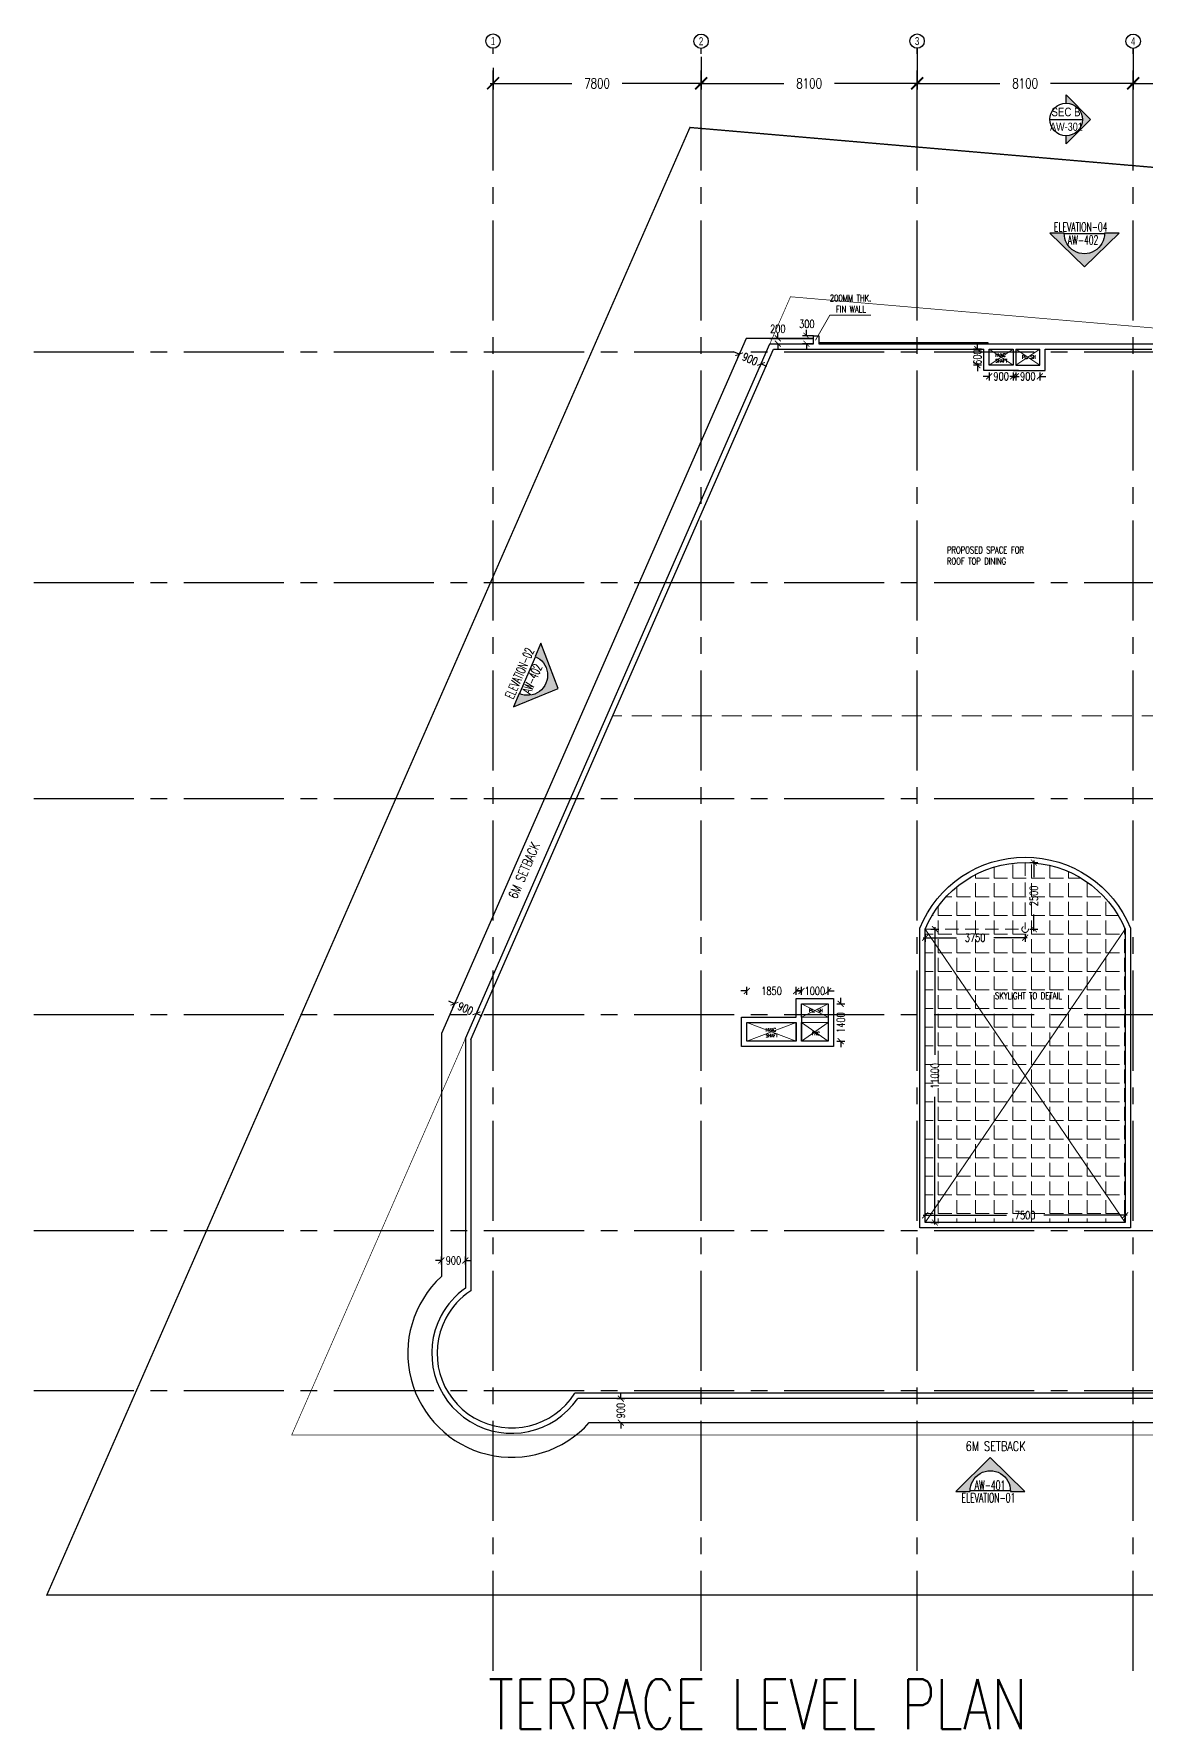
# Model space of a CAD drawing. Header units: millimetres. Extents: x -2076597 to 16308595, y -4402071 to 17875273.
# Drawn here: x -2075263 to -2033563, y -4402071 to -4338514 of the extents above; entities that cross this region are included whole.
import ezdxf
from ezdxf.enums import TextEntityAlignment as Align
from ezdxf.lldxf.tags import DXFTag

# ---------------------------------------------------------------- set-up
doc = ezdxf.new("R2010")
doc.units = ezdxf.units.MM
for name, pattern in [('CENTER', [50.8, 31.75, -6.35, 6.35, -6.35]), ('CENTER2', [1.125, 0.75, -0.125, 0.125, -0.125]), ('CONTINULUS', [0]), ('DASHDOT', [1, 0.5, -0.25, 0, -0.25]), ('DASHED2', [0.375, 0.25, -0.125]), ('Demolished', [4.8, 3.2, -1.6])]:
    doc.linetypes.add(name, pattern=pattern)
for name, color, linetype, lineweight in [('A- LIGHT LINE', 8, 'Continuous', 9), ('A- REF LINES', 5, 'Continuous', 9), ('A- SHAFT', 8, 'Continuous', 9), ('A-BOUNDARY LINES', 4, 'Continuous', 25), ('A-DETL-DEMO', 6, 'Demolished', 9), ('A-DETL-GENF', 92, 'Continuous', 9), ('A-ELEV FINEWALL', 6, 'Continuous', 9)]:
    doc.layers.add(name, color=color, linetype=linetype, lineweight=lineweight)
for name, color, linetype in [('A-DIMS', 4, 'Continuous'), ('A-GRIDTXT', 1, 'Continuous'), ('A-PARAPET WALL', 4, 'Continuous'), ('A-PODIUM LYT ARCH', 85, 'Continuous'), ('a-ref', 5, 'Continuous'), ('A-REFR-SECT', 3, 'Continuous'), ('A-SETBACK', 3, 'Continuous'), ('A-SITE BOUNDARY', 7, 'CENTER'), ('A-SLABS', 1, 'Continuous'), ('A-TXTROOM', 3, 'Continuous'), ('A-WALL', 2, 'Continuous'), ('La-hatch', 8, 'Continuous'), ('S-GRID', 252, 'CENTER2')]:
    doc.layers.add(name, color=color, linetype=linetype)
doc.styles.add('ARIAL', font='arial.ttf')
doc.styles.add('ARIAL-GRID', font='arial.ttf', dxfattribs={"width": 0.7, "height": 15})
doc.styles.add('DIM 100', font='romans.shx', dxfattribs={"width": 0.8})
doc.styles.add('ROMANS', font='romans.shx', dxfattribs={"width": 0.75})
tags = doc.linetypes.add('Sheet-A1-BLOCK-12$0$DASHDOT2', pattern=[0.5, 0.25, -0.125, 0, -0.125]).pattern_tags.tags
tags[10:11] = [DXFTag(74, 4), DXFTag(75, 0), DXFTag(340, '0'), DXFTag(46, 1.0), DXFTag(50, 0.0), DXFTag(44, 0.0), DXFTag(45, 0.0)]
tags[8:9] = [DXFTag(74, 4), DXFTag(75, 0), DXFTag(340, '0'), DXFTag(46, 1.0), DXFTag(50, 0.0), DXFTag(44, 0.0), DXFTag(45, 0.0)]
tags[6:7] = [DXFTag(74, 4), DXFTag(75, 0), DXFTag(340, '0'), DXFTag(46, 1.0), DXFTag(50, 0.0), DXFTag(44, 0.0), DXFTag(45, 0.0)]
tags[4:5] = [DXFTag(74, 4), DXFTag(75, 0), DXFTag(340, '0'), DXFTag(46, 1.0), DXFTag(50, 0.0), DXFTag(44, 0.0), DXFTag(45, 0.0)]
doc.dimstyles.new('1_100 MJR', dxfattribs={"dimscale": 100, "dimtxt": 1.75, "dimasz": 1, "dimexe": 1, "dimexo": 0, "dimgap": 0.09, "dimtad": 0, "dimdsep": 46, "dimtxsty": 'DIM 100', "dimblk": 'ARCHTICK', "dimcen": 0.09, "dimdle": 1, "dimclrd": 8, "dimclre": 8, "dimclrt": 256, "dimazin": 0, "dimtfac": 1, "dimtofl": 0, "dimtmove": 1, "dimatfit": 3, "dimfxl": 0, "dimtolj": 1, "dimtzin": 0, "dimlwd": -1, "dimlwe": -1, "dimarcsym": 0})
doc.dimstyles.new('DIMB-200', dxfattribs={"dimscale": 150, "dimtxt": 2.5, "dimasz": 3, "dimexe": 1.5, "dimexo": 0, "dimgap": 3, "dimtad": 0, "dimtoh": 1, "dimdec": 0, "dimzin": 0, "dimdsep": 46, "dimtxsty": 'ROMANS', "dimblk": 'ARCHTICK', "dimcen": 3, "dimdle": 0.75, "dimclrd": 8, "dimclre": 8, "dimclrt": 4, "dimazin": 0, "dimtfac": 1, "dimtdec": 0, "dimtix": 1, "dimtofl": 0, "dimtmove": 2, "dimatfit": 3, "dimldrblk": 'DOT', "dimfxl": 0, "dimtolj": 1, "dimtzin": 0, "dimarcsym": 0})
doc.dimstyles.new('DIMM-100', dxfattribs={"dimscale": 150, "dimtxt": 2, "dimasz": 1.5, "dimexe": 1, "dimexo": 0, "dimgap": 2, "dimtad": 0, "dimtoh": 1, "dimdec": 0, "dimzin": 0, "dimdsep": 46, "dimtxsty": 'ROMANS', "dimblk": 'ARCHTICK', "dimcen": 1.5, "dimdle": 0.5, "dimclrd": 8, "dimclre": 8, "dimclrt": 256, "dimazin": 0, "dimtfac": 1, "dimtdec": 0, "dimtix": 1, "dimtofl": 0, "dimtmove": 2, "dimatfit": 3, "dimldrblk": 'DOT', "dimfxl": 0, "dimtolj": 1, "dimtzin": 0, "dimarcsym": 0})

# ---------------------------------------------------------------- blocks, each defined once
blk = doc.blocks.new('_ArchTick')
at = {"color": 0, "linetype": 'ByBlock', "const_width": 0.15}
blk.add_lwpolyline([(-0.5, -0.5), (0.5, 0.5)], dxfattribs=at)
blk = doc.blocks.new('*D259')
at = {"color": 8, "linetype": 'CONTINULUS', "lineweight": -2, "transparency": 16777216}
for p, q in [((-2038448, -4351353), (-2038673, -4351353)), ((-2037548, -4351353), (-2037323, -4351353))]:
    blk.add_line(p, q, dxfattribs=at)
at = {"color": 8, "lineweight": -2, "transparency": 16777216}
for p, q in [((-2038448, -4351203), (-2038448, -4351503)), ((-2037548, -4351203), (-2037548, -4351503))]:
    blk.add_line(p, q, dxfattribs=at)
at = {"layer": 'Defpoints', "color": 0, "transparency": 16777216}
for p in [(-2038448, -4350931), (-2037548, -4350931), (-2037548, -4351353)]:
    blk.add_point(p, dxfattribs=at)
at = {"color": 8, "lineweight": -2, "transparency": 16777216, "xscale": 225, "yscale": 225, "zscale": 225}
blk.add_blockref('_ArchTick', (-2038448, -4351353), dxfattribs=at)
at = {"color": 8, "lineweight": -2, "transparency": 16777216, "xscale": 225, "yscale": 225, "zscale": 225, "rotation": 180}
blk.add_blockref('_ArchTick', (-2037548, -4351353), dxfattribs=at)
at = {"transparency": 16777216, "insert": (-2037998, -4351353), "char_height": 300, "attachment_point": 5, "style": 'ROMANS'}
blk.add_mtext('\\A1;900', dxfattribs=at)
blk = doc.blocks.new('_Dot')
at = {"color": 0, "linetype": 'ByBlock', "lineweight": -2}
blk.add_line((-0.5, 0), (-1, 0), dxfattribs=at)
at = {"color": 0, "linetype": 'ByBlock', "const_width": 0.5}
blk.add_lwpolyline([(-0.25, 0, 1), (0.25, 0, 1)], format="xyb", close=True, dxfattribs=at)
blk = doc.blocks.new('*D76')
at = {"color": 8, "linetype": 'CONTINULUS', "lineweight": -2, "transparency": 16777216}
for p, q in [((-2046483, -4374396), (-2046708, -4374396)), ((-2045483, -4374396), (-2045258, -4374396))]:
    blk.add_line(p, q, dxfattribs=at)
at = {"color": 8, "lineweight": -2, "transparency": 16777216}
for p, q in [((-2046483, -4374546), (-2046483, -4374246)), ((-2045483, -4374546), (-2045483, -4374246))]:
    blk.add_line(p, q, dxfattribs=at)
at = {"layer": 'Defpoints', "color": 0, "transparency": 16777216}
for p in [(-2045483, -4374396), (-2046483, -4374881), (-2045483, -4374881)]:
    blk.add_point(p, dxfattribs=at)
at = {"color": 8, "lineweight": -2, "transparency": 16777216, "xscale": 225, "yscale": 225, "zscale": 225}
blk.add_blockref('_ArchTick', (-2046483, -4374396), dxfattribs=at)
at = {"color": 8, "lineweight": -2, "transparency": 16777216, "xscale": 225, "yscale": 225, "zscale": 225, "rotation": 180}
blk.add_blockref('_ArchTick', (-2045483, -4374396), dxfattribs=at)
at = {"transparency": 16777216, "insert": (-2045983, -4374396), "char_height": 300, "attachment_point": 5, "style": 'ROMANS'}
blk.add_mtext('\\A1;1000', dxfattribs=at)
blk = doc.blocks.new('*D77')
at = {"color": 8, "linetype": 'CONTINULUS', "lineweight": -2, "transparency": 16777216}
for p, q in [((-2045012, -4374881), (-2045012, -4374656)), ((-2045012, -4376281), (-2045012, -4376506))]:
    blk.add_line(p, q, dxfattribs=at)
at = {"color": 8, "lineweight": -2, "transparency": 16777216}
for p, q in [((-2045162, -4374881), (-2044862, -4374881)), ((-2045162, -4376281), (-2044862, -4376281))]:
    blk.add_line(p, q, dxfattribs=at)
at = {"layer": 'Defpoints', "color": 0, "transparency": 16777216}
for p in [(-2045483, -4374881), (-2045483, -4376281), (-2045012, -4376281)]:
    blk.add_point(p, dxfattribs=at)
at = {"color": 8, "lineweight": -2, "transparency": 16777216, "xscale": 225, "yscale": 225, "zscale": 225}
for p, rotation in [((-2045012, -4374881), 270), ((-2045012, -4376281), 90)]:
    blk.add_blockref('_ArchTick', p, dxfattribs=dict(at, rotation=rotation))
at = {"transparency": 16777216, "insert": (-2045012, -4375581), "char_height": 300, "attachment_point": 5, "rotation": 90, "style": 'ROMANS'}
blk.add_mtext('\\A1;1400', dxfattribs=at)
blk = doc.blocks.new('*D78')
at = {"layer": 'A-DIMS', "color": 8, "lineweight": -2, "transparency": 16777216}
for p, q in [((-2041630, -4372081), (-2041330, -4372081)), ((-2041480, -4372006), (-2041480, -4376793)), ((-2041480, -4383156), (-2041480, -4378368)), ((-2041630, -4383081), (-2041330, -4383081))]:
    blk.add_line(p, q, dxfattribs=at)
at = {"layer": 'Defpoints', "color": 0, "transparency": 16777216}
for p in [(-2041848, -4372081), (-2041848, -4383081), (-2041480, -4383081)]:
    blk.add_point(p, dxfattribs=at)
at = {"layer": 'A-DIMS', "color": 8, "lineweight": -2, "transparency": 16777216, "xscale": 225, "yscale": 225, "zscale": 225}
for p, rotation in [((-2041480, -4372081), 90), ((-2041480, -4383081), 270)]:
    blk.add_blockref('_ArchTick', p, dxfattribs=dict(at, rotation=rotation))
at = {"layer": 'A-DIMS', "transparency": 16777216, "insert": (-2041480, -4377581), "char_height": 300, "attachment_point": 5, "rotation": 90, "style": 'ROMANS'}
blk.add_mtext('\\A1;11000', dxfattribs=at)
blk = doc.blocks.new('*D262')
at = {"layer": 'A-DIMS', "color": 8, "lineweight": -2, "transparency": 16777216}
for p, q in [((-2037772, -4369506), (-2037772, -4370134)), ((-2037922, -4369581), (-2037622, -4369581)), ((-2037922, -4372081), (-2037622, -4372081)), ((-2037772, -4372156), (-2037772, -4371527))]:
    blk.add_line(p, q, dxfattribs=at)
at = {"layer": 'Defpoints', "color": 0, "transparency": 16777216}
for p in [(-2038098, -4369581), (-2037772, -4369581), (-2038098, -4372081)]:
    blk.add_point(p, dxfattribs=at)
at = {"layer": 'A-DIMS', "color": 8, "lineweight": -2, "transparency": 16777216, "xscale": 225, "yscale": 225, "zscale": 225}
for p, rotation in [((-2037772, -4369581), 90), ((-2037772, -4372081), 270)]:
    blk.add_blockref('_ArchTick', p, dxfattribs=dict(at, rotation=rotation))
at = {"layer": 'A-DIMS', "transparency": 16777216, "insert": (-2037772, -4370831), "char_height": 300, "attachment_point": 5, "rotation": 90, "style": 'ROMANS'}
blk.add_mtext('\\A1;2500', dxfattribs=at)
blk = doc.blocks.new('*D263')
at = {"layer": 'A-DIMS', "color": 8, "lineweight": -2, "transparency": 16777216}
for p, q in [((-2041923, -4372399), (-2040669, -4372399)), ((-2041848, -4372249), (-2041848, -4372549)), ((-2038023, -4372399), (-2039276, -4372399)), ((-2038098, -4372249), (-2038098, -4372549))]:
    blk.add_line(p, q, dxfattribs=at)
at = {"layer": 'Defpoints', "color": 0, "transparency": 16777216}
for p in [(-2041848, -4372081), (-2038098, -4372081), (-2041848, -4372399)]:
    blk.add_point(p, dxfattribs=at)
at = {"layer": 'A-DIMS', "color": 8, "lineweight": -2, "transparency": 16777216, "xscale": 225, "yscale": 225, "zscale": 225, "rotation": 180}
blk.add_blockref('_ArchTick', (-2041848, -4372399), dxfattribs=at)
at = {"layer": 'A-DIMS', "color": 8, "lineweight": -2, "transparency": 16777216, "xscale": 225, "yscale": 225, "zscale": 225}
blk.add_blockref('_ArchTick', (-2038098, -4372399), dxfattribs=at)
at = {"layer": 'A-DIMS', "transparency": 16777216, "insert": (-2039973, -4372399), "char_height": 300, "attachment_point": 5, "style": 'ROMANS'}
blk.add_mtext('\\A1;3750', dxfattribs=at)
blk = doc.blocks.new('*D264')
at = {"color": 8, "linetype": 'CONTINULUS', "lineweight": -2, "transparency": 16777216}
for p, q in [((-2041923, -4382808), (-2038794, -4382808)), ((-2034273, -4382808), (-2037401, -4382808))]:
    blk.add_line(p, q, dxfattribs=at)
at = {"color": 8, "lineweight": -2, "transparency": 16777216}
for p, q in [((-2041848, -4382958), (-2041848, -4382658)), ((-2034348, -4382958), (-2034348, -4382658))]:
    blk.add_line(p, q, dxfattribs=at)
at = {"layer": 'Defpoints', "color": 0, "transparency": 16777216}
for p in [(-2034348, -4382808), (-2041848, -4383081), (-2034348, -4383081)]:
    blk.add_point(p, dxfattribs=at)
at = {"color": 8, "lineweight": -2, "transparency": 16777216, "xscale": 225, "yscale": 225, "zscale": 225, "rotation": 180}
blk.add_blockref('_ArchTick', (-2041848, -4382808), dxfattribs=at)
at = {"color": 8, "lineweight": -2, "transparency": 16777216, "xscale": 225, "yscale": 225, "zscale": 225}
blk.add_blockref('_ArchTick', (-2034348, -4382808), dxfattribs=at)
at = {"transparency": 16777216, "insert": (-2038098, -4382808), "char_height": 300, "attachment_point": 5, "style": 'ROMANS'}
blk.add_mtext('\\A1;7500', dxfattribs=at)
blk = doc.blocks.new('*D80')
at = {"color": 8, "linetype": 'CONTINULUS', "lineweight": -2, "transparency": 16777216}
for p, q in [((-2059983, -4384502), (-2060208, -4384502)), ((-2059083, -4384502), (-2058858, -4384502))]:
    blk.add_line(p, q, dxfattribs=at)
at = {"color": 8, "lineweight": -2, "transparency": 16777216}
for p, q in [((-2059983, -4384652), (-2059983, -4384352)), ((-2059083, -4384652), (-2059083, -4384352))]:
    blk.add_line(p, q, dxfattribs=at)
at = {"layer": 'Defpoints', "color": 0, "transparency": 16777216}
for p in [(-2059083, -4384502), (-2059983, -4385107), (-2059083, -4385107)]:
    blk.add_point(p, dxfattribs=at)
at = {"color": 8, "lineweight": -2, "transparency": 16777216, "xscale": 225, "yscale": 225, "zscale": 225}
blk.add_blockref('_ArchTick', (-2059983, -4384502), dxfattribs=at)
at = {"color": 8, "lineweight": -2, "transparency": 16777216, "xscale": 225, "yscale": 225, "zscale": 225, "rotation": 180}
blk.add_blockref('_ArchTick', (-2059083, -4384502), dxfattribs=at)
at = {"transparency": 16777216, "insert": (-2059533, -4384502), "char_height": 300, "attachment_point": 5, "style": 'ROMANS'}
blk.add_mtext('\\A1;900', dxfattribs=at)
blk = doc.blocks.new('*D266')
at = {"color": 8, "linetype": 'CONTINULUS', "lineweight": -2, "transparency": 16777216}
for p, q in [((-2059495, -4374875), (-2059701, -4374785)), ((-2058671, -4375236), (-2058465, -4375327))]:
    blk.add_line(p, q, dxfattribs=at)
at = {"color": 8, "lineweight": -2, "transparency": 16777216}
for p, q in [((-2059555, -4375012), (-2059435, -4374738)), ((-2058731, -4375374), (-2058611, -4375099))]:
    blk.add_line(p, q, dxfattribs=at)
at = {"layer": 'Defpoints', "color": 0, "transparency": 16777216}
for p in [(-2059495, -4374875), (-2059907, -4375816), (-2059083, -4376177)]:
    blk.add_point(p, dxfattribs=at)
at = {"color": 8, "lineweight": -2, "transparency": 16777216, "xscale": 225, "yscale": 225, "zscale": 225}
for p, rotation in [((-2059495, -4374875), 336.3360129408977), ((-2058671, -4375236), 156.3360129408977)]:
    blk.add_blockref('_ArchTick', p, dxfattribs=dict(at, rotation=rotation))
at = {"transparency": 16777216, "insert": (-2059083, -4375056), "char_height": 300, "attachment_point": 5, "rotation": 336.33601, "style": 'ROMANS'}
blk.add_mtext('\\A1;900', dxfattribs=at)
blk = doc.blocks.new('*D81')
at = {"color": 8, "linetype": 'CONTINULUS', "lineweight": -2, "transparency": 16777216}
for p, q in [((-2048825, -4350526), (-2049031, -4350435)), ((-2048000, -4350887), (-2047794, -4350977))]:
    blk.add_line(p, q, dxfattribs=at)
at = {"color": 8, "lineweight": -2, "transparency": 16777216}
for p, q in [((-2048764, -4350388), (-2048885, -4350663)), ((-2047940, -4350749), (-2048061, -4351024))]:
    blk.add_line(p, q, dxfattribs=at)
at = {"layer": 'Defpoints', "color": 0, "transparency": 16777216}
for p in [(-2048652, -4350131), (-2047827, -4350492), (-2048000, -4350887)]:
    blk.add_point(p, dxfattribs=at)
at = {"color": 8, "lineweight": -2, "transparency": 16777216, "xscale": 225, "yscale": 225, "zscale": 225}
for p, rotation in [((-2048825, -4350526), 336.3360129413441), ((-2048000, -4350887), 156.3360129413441)]:
    blk.add_blockref('_ArchTick', p, dxfattribs=dict(at, rotation=rotation))
at = {"transparency": 16777216, "insert": (-2048412, -4350706), "char_height": 300, "attachment_point": 5, "rotation": 336.33601, "style": 'ROMANS'}
blk.add_mtext('\\A1;900', dxfattribs=at)
blk = doc.blocks.new('*D82')
at = {"color": 8, "lineweight": -2, "transparency": 16777216}
for p, q in [((-2053411, -4389681), (-2053111, -4389681)), ((-2053411, -4390581), (-2053111, -4390581))]:
    blk.add_line(p, q, dxfattribs=at)
at = {"color": 8, "linetype": 'CONTINULUS', "lineweight": -2, "transparency": 16777216}
for p, q in [((-2053261, -4389681), (-2053261, -4389456)), ((-2053261, -4390581), (-2053261, -4390806))]:
    blk.add_line(p, q, dxfattribs=at)
at = {"layer": 'Defpoints', "color": 0, "transparency": 16777216}
for p in [(-2054440, -4389681), (-2053261, -4389681), (-2054440, -4390581)]:
    blk.add_point(p, dxfattribs=at)
at = {"color": 8, "lineweight": -2, "transparency": 16777216, "xscale": 225, "yscale": 225, "zscale": 225}
for p, rotation in [((-2053261, -4389681), 270), ((-2053261, -4390581), 90)]:
    blk.add_blockref('_ArchTick', p, dxfattribs=dict(at, rotation=rotation))
at = {"transparency": 16777216, "insert": (-2053261, -4390131), "char_height": 300, "attachment_point": 5, "rotation": 90, "style": 'ROMANS'}
blk.add_mtext('\\A1;900', dxfattribs=at)
blk = doc.blocks.new('Family - ___-240295-0_ ground floor')
at = {"layer": 'A-SETBACK', "linetype": 'DASHDOT', "lineweight": -2, "ltscale": 2000, "const_width": 25}
blk.add_lwpolyline([(76480, 233663), (47866, 236124), (29166, 193452), (70915, 193452)], close=True, dxfattribs=at)
at = {"layer": 'A-SITE BOUNDARY', "ltscale": 100, "const_width": 50}
blk.add_lwpolyline([(83289, 239099), (44096, 242471), (19986, 187452), (76141, 187452)], close=True, dxfattribs=at)
at = {"layer": 'A-TXTROOM', "char_height": 356, "attachment_point": 3, "style": 'ROMANS'}
for insert, rotation in [((64668, 235190, 0), 354.72243), ((38156, 215717, 0), 66.81164), ((74062, 214309, 0), 83.30109)]:
    blk.add_mtext('6M SETBACK', dxfattribs=dict(at, insert=insert, rotation=rotation))
at = {"layer": 'A-TXTROOM', "insert": (56681, 193209, 0), "char_height": 356, "attachment_point": 3, "style": 'ROMANS'}
blk.add_mtext('6M SETBACK', dxfattribs=at)
blk = doc.blocks.new('GRNO')
at = {"layer": 'A-GRIDTXT', "color": 8}
blk.add_circle((0, 0), 450, dxfattribs=at)
at = {"layer": 'A-GRIDTXT', "style": 'ARIAL-GRID', "width": 0.7}
blk.add_attdef('01', text='', height=350, dxfattribs=at).set_placement((0, 0), align=Align.MIDDLE_CENTER)
blk = doc.blocks.new('*D103')
at = {"layer": 'A-BOUNDARY LINES', "color": 8, "lineweight": -2, "transparency": 16777216}
for p, q in [((-2034048, -4339057), (-2034048, -4340592)), ((-2023948, -4339057), (-2023948, -4340592)), ((-2034160, -4340367), (-2030057, -4340367)), ((-2023835, -4340367), (-2027938, -4340367))]:
    blk.add_line(p, q, dxfattribs=at)
at = {"layer": 'Defpoints', "color": 0, "transparency": 16777216}
for p in [(-2034048, -4339057), (-2023948, -4339057), (-2034048, -4340367)]:
    blk.add_point(p, dxfattribs=at)
at = {"layer": 'A-BOUNDARY LINES', "color": 8, "lineweight": -2, "transparency": 16777216, "xscale": 450, "yscale": 450, "zscale": 450, "rotation": 180}
blk.add_blockref('_ArchTick', (-2034048, -4340367), dxfattribs=at)
at = {"layer": 'A-BOUNDARY LINES', "color": 8, "lineweight": -2, "transparency": 16777216, "xscale": 450, "yscale": 450, "zscale": 450}
blk.add_blockref('_ArchTick', (-2023948, -4340367), dxfattribs=at)
at = {"layer": 'A-BOUNDARY LINES', "color": 4, "transparency": 16777216, "insert": (-2028998, -4340367), "char_height": 375, "attachment_point": 5, "style": 'ROMANS'}
blk.add_mtext('\\A1;10100', dxfattribs=at)
blk = doc.blocks.new('*D104')
at = {"layer": 'A-BOUNDARY LINES', "color": 8, "lineweight": -2, "transparency": 16777216}
for p, q in [((-2042148, -4339057), (-2042148, -4340592)), ((-2034048, -4339057), (-2034048, -4340592)), ((-2042260, -4340367), (-2039043, -4340367)), ((-2033935, -4340367), (-2037152, -4340367))]:
    blk.add_line(p, q, dxfattribs=at)
at = {"layer": 'Defpoints', "color": 0, "transparency": 16777216}
for p in [(-2042148, -4339057), (-2034048, -4339057), (-2042148, -4340367)]:
    blk.add_point(p, dxfattribs=at)
at = {"layer": 'A-BOUNDARY LINES', "color": 8, "lineweight": -2, "transparency": 16777216, "xscale": 450, "yscale": 450, "zscale": 450, "rotation": 180}
blk.add_blockref('_ArchTick', (-2042148, -4340367), dxfattribs=at)
at = {"layer": 'A-BOUNDARY LINES', "color": 8, "lineweight": -2, "transparency": 16777216, "xscale": 450, "yscale": 450, "zscale": 450}
blk.add_blockref('_ArchTick', (-2034048, -4340367), dxfattribs=at)
at = {"layer": 'A-BOUNDARY LINES', "color": 4, "transparency": 16777216, "insert": (-2038098, -4340367), "char_height": 375, "attachment_point": 5, "style": 'ROMANS'}
blk.add_mtext('\\A1;8100', dxfattribs=at)
blk = doc.blocks.new('*D105')
at = {"layer": 'A-BOUNDARY LINES', "color": 8, "lineweight": -2, "transparency": 16777216}
for p, q in [((-2042148, -4339057), (-2042148, -4340592)), ((-2050248, -4339787), (-2050248, -4340592)), ((-2050360, -4340367), (-2047143, -4340367)), ((-2042035, -4340367), (-2045252, -4340367))]:
    blk.add_line(p, q, dxfattribs=at)
at = {"layer": 'Defpoints', "color": 0, "transparency": 16777216}
for p in [(-2042148, -4339057), (-2050248, -4339787), (-2050248, -4340367)]:
    blk.add_point(p, dxfattribs=at)
at = {"layer": 'A-BOUNDARY LINES', "color": 8, "lineweight": -2, "transparency": 16777216, "xscale": 450, "yscale": 450, "zscale": 450, "rotation": 180}
blk.add_blockref('_ArchTick', (-2050248, -4340367), dxfattribs=at)
at = {"layer": 'A-BOUNDARY LINES', "color": 8, "lineweight": -2, "transparency": 16777216, "xscale": 450, "yscale": 450, "zscale": 450}
blk.add_blockref('_ArchTick', (-2042148, -4340367), dxfattribs=at)
at = {"layer": 'A-BOUNDARY LINES', "color": 4, "transparency": 16777216, "insert": (-2046198, -4340367), "char_height": 375, "attachment_point": 5, "style": 'ROMANS'}
blk.add_mtext('\\A1;8100', dxfattribs=at)
blk = doc.blocks.new('*D106')
at = {"layer": 'A-BOUNDARY LINES', "color": 8, "lineweight": -2, "transparency": 16777216}
for p, q in [((-2050248, -4339374), (-2050248, -4340592)), ((-2058048, -4339782), (-2058048, -4340592)), ((-2058161, -4340367), (-2055094, -4340367)), ((-2050135, -4340367), (-2053202, -4340367))]:
    blk.add_line(p, q, dxfattribs=at)
at = {"layer": 'Defpoints', "color": 0, "transparency": 16777216}
for p in [(-2050248, -4339374), (-2058048, -4339782), (-2058048, -4340367)]:
    blk.add_point(p, dxfattribs=at)
at = {"layer": 'A-BOUNDARY LINES', "color": 8, "lineweight": -2, "transparency": 16777216, "xscale": 450, "yscale": 450, "zscale": 450, "rotation": 180}
blk.add_blockref('_ArchTick', (-2058048, -4340367), dxfattribs=at)
at = {"layer": 'A-BOUNDARY LINES', "color": 8, "lineweight": -2, "transparency": 16777216, "xscale": 450, "yscale": 450, "zscale": 450}
blk.add_blockref('_ArchTick', (-2050248, -4340367), dxfattribs=at)
at = {"layer": 'A-BOUNDARY LINES', "color": 4, "transparency": 16777216, "insert": (-2054148, -4340367), "char_height": 375, "attachment_point": 5, "style": 'ROMANS'}
blk.add_mtext('\\A1;7800', dxfattribs=at)
blk = doc.blocks.new('A-SEC-REF-1')
at = {"layer": 'A-REFR-SECT', "ltscale": 800}
blk.add_line((-600, 0), (600, 0), dxfattribs=at)
at = {"layer": 'A-REFR-SECT', "color": 4, "linetype": 'Continuous', "style": 'ARIAL', "width": 0.8}
for tag, height, p in [('SECTION-LETTER', 320, (-1, 276)), ('DRAWING-REF', 300, (15, -270))]:
    blk.add_attdef(tag, text='', height=height, dxfattribs=at).set_placement(p, align=Align.MIDDLE)
blk = doc.blocks.new('SEC LINES')
at = {"layer": 'A-DIMS'}
h = blk.add_hatch(color=8, dxfattribs=at)
edge = h.paths.add_edge_path()
edge.add_line((-3838666, -18329573), (-3838666, -18329264))
edge.add_ellipse((-3838666, -18328655), major_axis=(610, 1), ratio=1, start_angle=269.92996, end_angle=359.92996)
edge.add_ellipse((-3838666, -18328655), major_axis=(610, -1), ratio=1, start_angle=0.07004, end_angle=90.07004)
edge.add_line((-3838666, -18328045), (-3838666, -18327736))
edge.add_line((-3838666, -18327736), (-3837748, -18328655))
edge.add_line((-3837748, -18328655), (-3838666, -18329573))
h = blk.add_hatch(color=8, dxfattribs=at)
edge = h.paths.add_edge_path()
edge.add_line((-3817613, -18368005), (-3817304, -18368005))
edge.add_ellipse((-3816694, -18368005), major_axis=(1, -610), ratio=1, start_angle=269.92996, end_angle=359.92996)
edge.add_ellipse((-3816694, -18368005), major_axis=(-1, -610), ratio=1, start_angle=0.07004, end_angle=90.07004)
edge.add_line((-3816084, -18368005), (-3815775, -18368005))
edge.add_line((-3815775, -18368005), (-3816694, -18368923))
edge.add_line((-3816694, -18368923), (-3817613, -18368005))
at = {"layer": 'A-DIMS', "color": 2, "linetype": 'Continuous'}
for p, q in [((-3838666, -18327736), (-3837748, -18328655)), ((-3838666, -18328045), (-3838666, -18327736)), ((-3838666, -18329573), (-3837748, -18328655)), ((-3838666, -18329573), (-3838666, -18329264)), ((-3817613, -18368005), (-3816694, -18368923)), ((-3817613, -18368005), (-3815775, -18368005)), ((-3815775, -18368005), (-3816694, -18368923))]:
    blk.add_line(p, q, dxfattribs=at)
for centre, major_axis in [((-3838663, -18328655), (610, -6)), ((-3816694, -18368008), (-6, -610))]:
    blk.add_ellipse(centre, major_axis=major_axis, ratio=1, start_param=3.146455407780075, end_param=9.42964071495966, dxfattribs=at)
at = {"layer": 'A-ELEV FINEWALL', "color": 7, "linetype": 'Sheet-A1-BLOCK-12$0$DASHDOT2', "ltscale": 4000, "const_width": 10}
for points in [[(-3838666, -18329573), (-3838666, -18385694)], [(-3817613, -18368005), (-3871757, -18368005)]]:
    blk.add_lwpolyline(points, dxfattribs=at)
at = {"layer": 'A-DIMS', "linetype": 'Continuous'}
for p, xscale, yscale, zscale, rotation, values in [((-3838666, -18328653), 1.016296296338548, 1.016296296338548, 1.016296296338548, 359.9645425549799, {'SECTION-LETTER': 'SEC B', 'DRAWING-REF': 'AW-301'}), ((-3816694, -18368005), 1.016296296337732, 1.016296296337732, 1.016296296337732, 359.9999999999371, {'SECTION-LETTER': 'SEC A', 'DRAWING-REF': 'AW-301'})]:
    blk.add_blockref('A-SEC-REF-1', p, dxfattribs=dict(at, xscale=xscale, yscale=yscale, zscale=zscale, rotation=rotation)).add_auto_attribs(values)
blk = doc.blocks.new('*D386')
at = {"layer": 'A-DIMS', "color": 8, "lineweight": -2, "transparency": 16777216}
for p, q in [((-2039448, -4351353), (-2039673, -4351353)), ((-2039448, -4351203), (-2039448, -4351503)), ((-2038548, -4351203), (-2038548, -4351503)), ((-2038548, -4351353), (-2038323, -4351353))]:
    blk.add_line(p, q, dxfattribs=at)
at = {"layer": 'Defpoints', "color": 0, "transparency": 16777216}
for p in [(-2039448, -4350931), (-2038548, -4350931), (-2039448, -4351353)]:
    blk.add_point(p, dxfattribs=at)
at = {"layer": 'A-DIMS', "color": 8, "lineweight": -2, "transparency": 16777216, "xscale": 225, "yscale": 225, "zscale": 225}
blk.add_blockref('_ArchTick', (-2039448, -4351353), dxfattribs=at)
at = {"layer": 'A-DIMS', "color": 8, "lineweight": -2, "transparency": 16777216, "xscale": 225, "yscale": 225, "zscale": 225, "rotation": 180}
blk.add_blockref('_ArchTick', (-2038548, -4351353), dxfattribs=at)
at = {"layer": 'A-DIMS', "transparency": 16777216, "insert": (-2038998, -4351353), "char_height": 300, "attachment_point": 5, "style": 'ROMANS'}
blk.add_mtext('\\A1;900', dxfattribs=at)
blk = doc.blocks.new('*D387')
at = {"layer": 'A-DIMS', "color": 8, "lineweight": -2, "transparency": 16777216}
for p, q in [((-2039740, -4350331), (-2040040, -4350331)), ((-2039890, -4350331), (-2039890, -4350106)), ((-2039740, -4350931), (-2040040, -4350931)), ((-2039890, -4350931), (-2039890, -4351156))]:
    blk.add_line(p, q, dxfattribs=at)
at = {"layer": 'Defpoints', "color": 0, "transparency": 16777216}
for p in [(-2039890, -4350331), (-2039448, -4350331), (-2039448, -4350931)]:
    blk.add_point(p, dxfattribs=at)
at = {"layer": 'A-DIMS', "color": 8, "lineweight": -2, "transparency": 16777216, "xscale": 225, "yscale": 225, "zscale": 225}
for p, rotation in [((-2039890, -4350331), 270), ((-2039890, -4350931), 90)]:
    blk.add_blockref('_ArchTick', p, dxfattribs=dict(at, rotation=rotation))
at = {"layer": 'A-DIMS', "transparency": 16777216, "insert": (-2039890, -4350631), "char_height": 300, "attachment_point": 5, "rotation": 90, "style": 'ROMANS'}
blk.add_mtext('\\A1;600', dxfattribs=at)
blk = doc.blocks.new('*D388')
at = {"layer": 'A-DIMS', "color": 8, "lineweight": -2, "transparency": 16777216}
for p, q in [((-2048533, -4374396), (-2048758, -4374396)), ((-2048533, -4374546), (-2048533, -4374246)), ((-2046683, -4374546), (-2046683, -4374246)), ((-2046683, -4374396), (-2046458, -4374396))]:
    blk.add_line(p, q, dxfattribs=at)
at = {"layer": 'Defpoints', "color": 0, "transparency": 16777216}
for p in [(-2048533, -4374396), (-2048533, -4375581), (-2046683, -4375581)]:
    blk.add_point(p, dxfattribs=at)
at = {"layer": 'A-DIMS', "color": 8, "lineweight": -2, "transparency": 16777216, "xscale": 225, "yscale": 225, "zscale": 225}
blk.add_blockref('_ArchTick', (-2048533, -4374396), dxfattribs=at)
at = {"layer": 'A-DIMS', "color": 8, "lineweight": -2, "transparency": 16777216, "xscale": 225, "yscale": 225, "zscale": 225, "rotation": 180}
blk.add_blockref('_ArchTick', (-2046683, -4374396), dxfattribs=at)
at = {"layer": 'A-DIMS', "transparency": 16777216, "insert": (-2047608, -4374396), "char_height": 300, "attachment_point": 5, "style": 'ROMANS'}
blk.add_mtext('\\A1;1850', dxfattribs=at)
blk = doc.blocks.new('*D137')
at = {"layer": 'A-DIMS', "color": 8, "lineweight": -2, "transparency": 16777216}
for p, q in [((-2046031, -4349831), (-2046448, -4349831)), ((-2046298, -4349831), (-2046298, -4349606)), ((-2046031, -4350131), (-2046448, -4350131)), ((-2046298, -4350131), (-2046298, -4350356))]:
    blk.add_line(p, q, dxfattribs=at)
at = {"layer": 'Defpoints', "color": 0, "transparency": 16777216}
for p in [(-2046298, -4349831), (-2046031, -4349831), (-2046031, -4350131)]:
    blk.add_point(p, dxfattribs=at)
at = {"layer": 'A-DIMS', "color": 8, "lineweight": -2, "transparency": 16777216, "xscale": 225, "yscale": 225, "zscale": 225}
for p, rotation in [((-2046298, -4349831), 270), ((-2046298, -4350131), 90)]:
    blk.add_blockref('_ArchTick', p, dxfattribs=dict(at, rotation=rotation))
at = {"layer": 'A-DIMS', "transparency": 16777216, "insert": (-2046282, -4349390), "char_height": 300, "attachment_point": 5, "style": 'ROMANS'}
blk.add_mtext('\\A1;300', dxfattribs=at)
blk = doc.blocks.new('*D410')
at = {"layer": 'A-WALL', "color": 8, "lineweight": -2, "transparency": 16777216}
for p, q in [((-2047372, -4349931), (-2047372, -4349706)), ((-2047522, -4349931), (-2047222, -4349931)), ((-2047522, -4350131), (-2047222, -4350131)), ((-2047372, -4350131), (-2047372, -4350356))]:
    blk.add_line(p, q, dxfattribs=at)
at = {"layer": 'Defpoints', "color": 0, "transparency": 16777216}
for p in [(-2047669, -4349931), (-2047669, -4350131), (-2047372, -4349931)]:
    blk.add_point(p, dxfattribs=at)
at = {"layer": 'A-WALL', "color": 8, "lineweight": -2, "transparency": 16777216, "xscale": 225, "yscale": 225, "zscale": 225}
for p, rotation in [((-2047372, -4349931), 270), ((-2047372, -4350131), 90)]:
    blk.add_blockref('_ArchTick', p, dxfattribs=dict(at, rotation=rotation))
at = {"layer": 'A-WALL', "transparency": 16777216, "insert": (-2047372, -4349568), "char_height": 300, "attachment_point": 5, "style": 'ROMANS'}
blk.add_mtext('\\A1;200', dxfattribs=at)

msp = doc.modelspace()

# ---------------------------------------------------------------- hatches: boundary and pattern name
at = {"layer": 'A-DETL-GENF'}
h = msp.add_hatch(dxfattribs=at)
h.set_pattern_fill('ANGLE', color=252, scale=100)
h.set_pattern_definition([(0, (-3215536.34, -3275620.16), (0, 698.5), [508, -190.5]), (90, (-3215536.34, -3275620.16), (-698.5, 4e-14), [508, -190.5])])
h.paths.add_polyline_path([(-2034347.9, -4372080.5, 0.6666559), (-2041848, -4372080.5), (-2041847.8, -4383080.6), (-2034347.9, -4383080.5)])
h.paths.add_polyline_path([(-2040505, -4375103.2), (-2035628.8, -4375103.2), (-2035628.8, -4374434.1), (-2040505, -4374434.1)], flags=24)
at = {"layer": 'a-ref'}
for points in [[(-2035877.3, -4347222.2), (-2037130.7, -4346000.3), (-2036650.1, -4346000.3, 1), (-2035104.5, -4346000.3), (-2034623.8, -4346000.3)], [(-2055633.6, -4363040.6), (-2057251.5, -4363709), (-2057061.5, -4363267.4, 1), (-2056450.5, -4361847.7), (-2056260.5, -4361406.2)], [(-2039403.7, -4391917), (-2038150.2, -4393139), (-2038630.9, -4393139, 1), (-2040176.5, -4393139), (-2040657.2, -4393139)]]:
    msp.add_hatch(color=66, dxfattribs=at).paths.add_polyline_path(points)

# ---------------------------------------------------------------- linework, layer by layer
at = {"layer": 'A- LIGHT LINE'}
msp.add_line((-2045420.1, -4349063.9), (-2043882.8, -4349063.9), dxfattribs=at)
at = {"layer": 'A- SHAFT'}
for p, q in [((-2038547.9, -4350930.5), (-2039447.9, -4350330.5)), ((-2039447.9, -4350930.5), (-2038547.9, -4350330.5)), ((-2038447.9, -4350930.5), (-2037547.9, -4350330.5)), ((-2037547.9, -4350930.5), (-2038447.9, -4350330.5)), ((-2046483.1, -4375380.5), (-2045483.1, -4374880.5)), ((-2045483.1, -4375380.5), (-2046483.1, -4374880.5)), ((-2048533.1, -4376280.5), (-2046683.1, -4375580.5)), ((-2046683.1, -4376280.5), (-2048533.1, -4375580.5)), ((-2046483.1, -4376280.5), (-2045483.1, -4375580.5)), ((-2045483.1, -4376280.5), (-2046483.1, -4375580.5))]:
    msp.add_line(p, q, dxfattribs=at)
at = {"layer": 'A- SHAFT', "linetype": 'DASHED2', "ltscale": 2000}
for p in [(-2038097.9, -4369580.5), (-2041847.9, -4372080.5)]:
    msp.add_line(p, (-2038097.9, -4372080.5), dxfattribs=at)
at = {"layer": 'A- SHAFT'}
for points in [[(-2038447.9, -4350930.5), (-2037547.9, -4350930.5), (-2037547.9, -4350330.5), (-2038447.9, -4350330.5)], [(-2046483.1, -4375380.5), (-2045483.1, -4375380.5), (-2045483.1, -4374880.5), (-2046483.1, -4374880.5)], [(-2046483.1, -4376280.5), (-2045483.1, -4376280.5), (-2045483.1, -4375580.5), (-2046483.1, -4375580.5)]]:
    msp.add_lwpolyline(points, close=True, dxfattribs=at)
at = {"layer": 'A- SHAFT', "linetype": 'DASHED2', "ltscale": 3000}
msp.add_lwpolyline([(-2029597.4, -4352380.5), (-2029597.4, -4364080.5), (-2053563.7, -4364080.5)], dxfattribs=at)
at = {"layer": 'A- SHAFT', "linetype": 'DASHED2', "ltscale": 2000}
msp.add_circle((-2038097.9, -4372080.5), 122.2, dxfattribs=at)
at = {"layer": 'A-DETL-DEMO', "color": 8, "linetype": 'Continuous', "ltscale": 1.1}
for p, q in [((-2041847.9, -4383080.5), (-2034347.9, -4372080.5)), ((-2034347.9, -4383080.5), (-2041847.9, -4372080.5))]:
    msp.add_line(p, q, dxfattribs=at)
at = {"layer": 'A-PARAPET WALL'}
for p, q in [((-2059083.1, -4376177.1), (-2047668.9, -4350130.5)), ((-2058883.1, -4376219), (-2047538.2, -4350330.5)), ((-2047668.9, -4349930.5), (-2046031.2, -4349930.5)), ((-2047668.9, -4350130.5), (-2046031.2, -4350130.5)), ((-2047538.2, -4350330.5), (-2039647.9, -4350330.5)), ((-2045831.2, -4350130.5), (-2033147.9, -4350130.5)), ((-2039447.9, -4350330.5), (-2038547.9, -4350330.5)), ((-2038447.9, -4350330.5), (-2037547.9, -4350330.5)), ((-2037347.9, -4350330.5), (-2033347.9, -4350330.5)), ((-2059083.1, -4376177.1), (-2059083.1, -4385534.2)), ((-2058883.1, -4376219), (-2058883.1, -4385639.7)), ((-2023847.9, -4389480.5), (-2054982.1, -4389480.5)), ((-2023647.9, -4389680.5), (-2054874.6, -4389680.5))]:
    msp.add_line(p, q, dxfattribs=at)
for points in [[(-2046031.2, -4350130.5), (-2046031.2, -4349830.5), (-2045831.2, -4349830.5), (-2045831.2, -4350130.5)], [(-2038347.9, -4351130.5), (-2038347.9, -4351130.5), (-2039647.9, -4351130.5), (-2039647.9, -4350330.5)], [(-2038547.9, -4350330.5), (-2038547.9, -4350930.5)], [(-2038547.9, -4351130.5), (-2037347.9, -4351130.5), (-2037347.9, -4350330.5)], [(-2038447.9, -4350330.5), (-2038447.9, -4350930.5), (-2037547.9, -4350930.5), (-2037547.9, -4350330.5)], [(-2046683.1, -4375380.5), (-2046683.1, -4374680.5), (-2045283.1, -4374680.5), (-2045283.1, -4376480.5), (-2046683.1, -4376480.5)], [(-2046483.1, -4375380.5), (-2046483.1, -4374880.5), (-2045483.1, -4374880.5), (-2045483.1, -4376280.5), (-2046483.1, -4376280.5), (-2046483.1, -4375580.5)], [(-2046483.1, -4376480.5), (-2048733.1, -4376480.5), (-2048733.1, -4375380.5), (-2046683.1, -4375380.5)], [(-2046683.1, -4376280.5), (-2046683.1, -4375580.5)], [(-2046483.1, -4375380.5), (-2046483.1, -4376280.5)]]:
    msp.add_lwpolyline(points, dxfattribs=at)
for points in [[(-2038547.9, -4350930.5), (-2039447.9, -4350930.5), (-2039447.9, -4350330.5), (-2038547.9, -4350330.5)], [(-2046683.1, -4376280.5), (-2048533.1, -4376280.5), (-2048533.1, -4375580.5), (-2046683.1, -4375580.5)]]:
    msp.add_lwpolyline(points, close=True, dxfattribs=at)
for radius, start, end in [(3000, 125.376269, 151.875), (2800, 123.289391, 151.875), (3000, 151.875, 325.476388), (2800, 151.875, 327.601881)]:
    msp.add_arc((-2057346.2, -4387980.3), radius, start, end, dxfattribs=at)
at = {"layer": 'a-ref', "color": 3, "linetype": 'Continuous', "ltscale": 1000}
for points in [[(-2034579, -4345982.1), (-2035122.9, -4345982.1, -1.0244516), (-2036631.6, -4345982.1), (-2037175.5, -4345982.1), (-2035877.3, -4347247.7)], [(-2056259.5, -4361357.9), (-2056474.5, -4361857.5, -1.0244516), (-2057070.9, -4363243.3), (-2057285.9, -4363742.9), (-2055610.2, -4363050.7)], [(-2040702, -4393157.2), (-2040158.1, -4393157.2, -1.0244516), (-2038649.4, -4393157.2), (-2038105.4, -4393157.2), (-2039403.7, -4391891.6)]]:
    msp.add_lwpolyline(points, format="xyb", close=True, dxfattribs=at)
at = {"layer": 'A-SLABS'}
for points in [[(-2046031.2, -4349930.5), (-2048563.9, -4349930.5), (-2059983.1, -4375988.6), (-2059983.1, -4385106.8, 1.0505124), (-2054439.6, -4390580.5), (-2022747.9, -4390580.5), (-2022747.9, -4373880.5)], [(-2034347.9, -4372080.5), (-2034347.9, -4383080.5), (-2041847.9, -4383080.5), (-2041847.9, -4372080.5, -0.6666667), (-2034347.9, -4372080.5, -5.2586482)]]:
    msp.add_lwpolyline(points, format="xyb", dxfattribs=at)
msp.add_lwpolyline([(-2045831.2, -4350080.5), (-2039647.9, -4350080.5), (-2039497.9, -4350080.5), (-2039497.9, -4350130.5)], dxfattribs=at)
msp.add_lwpolyline([(-2034147.9, -4372041), (-2034147.9, -4383280.5), (-2042047.9, -4383280.5), (-2042047.9, -4372041, -0.6735441)], format="xyb", close=True, dxfattribs=at)
at = {"layer": 'La-hatch', "ltscale": 0.1}
for p, q in [((-2036631.4, -4346000.4), (-2035122.7, -4346000.4)), ((-2057054, -4363250.3), (-2056457.6, -4361864.5)), ((-2038649.6, -4393138.9), (-2040158.3, -4393138.9))]:
    msp.add_line(p, q, dxfattribs=at)
at = {"layer": 'S-GRID', "ltscale": 5000}
for p, q in [((-2058048.1, -4399885.2), (-2058048.1, -4339051.8)), ((-2050247.9, -4399885.2), (-2050247.9, -4339056.6)), ((-2042147.9, -4399885.2), (-2042147.9, -4339056.6)), ((-2034047.9, -4399885.2), (-2034047.9, -4339056.6)), ((-2075262.6, -4350430.5), (-2009983.3, -4350430.5)), ((-2075262.6, -4359080.5), (-2009983.3, -4359080.5)), ((-2075262.6, -4367180.5), (-2009983.3, -4367180.5)), ((-2075262.6, -4375280.5), (-2009983.3, -4375280.5)), ((-2075262.6, -4383380.5), (-2009983.3, -4383380.5)), ((-2075262.6, -4389380.5), (-2009983.3, -4389380.5))]:
    msp.add_line(p, q, dxfattribs=at)

# ---------------------------------------------------------------- block references
at = {"layer": 'A- REF LINES'}
msp.add_blockref('SEC LINES', (1802100.7, 13986932.7), dxfattribs=at)
at = {"layer": 'A-DETL-GENF', "color": 8}
msp.add_blockref('Family - ___-240295-0_ ground floor', (-2094762.5, -4584492.9), dxfattribs=at)
at = {"layer": 'A-PODIUM LYT ARCH'}
ref = msp.add_blockref('GRNO', (-2058048.1, -4338782.7), dxfattribs=dict(at, xscale=0.5979073243647236, yscale=0.5979073243647236, zscale=0.5979073243647236))
ref.add_attrib('01', '1', dxfattribs={"layer": 'A-GRIDTXT', "height": 299, "style": 'ARIAL-GRID', "width": 0.7}).set_placement((-2058048.1, -4338782.7), align=Align.MIDDLE_CENTER)
ref = msp.add_blockref('GRNO', (-2050247.9, -4338787.6), dxfattribs=dict(at, xscale=0.5979073243647236, yscale=0.5979073243647236, zscale=0.5979073243647236))
ref.add_attrib('01', '2', dxfattribs={"layer": 'A-GRIDTXT', "height": 299, "style": 'ARIAL-GRID', "width": 0.7}).set_placement((-2050247.9, -4338787.6), align=Align.MIDDLE_CENTER)
ref = msp.add_blockref('GRNO', (-2042147.9, -4338782.7), dxfattribs=dict(at, xscale=0.5979073243647236, yscale=0.5979073243647236, zscale=0.5979073243647236))
ref.add_attrib('01', '3', dxfattribs={"layer": 'A-GRIDTXT', "height": 299, "style": 'ARIAL-GRID', "width": 0.7}).set_placement((-2042147.9, -4338782.7), align=Align.MIDDLE_CENTER)
ref = msp.add_blockref('GRNO', (-2034047.9, -4338787.6), dxfattribs=dict(at, xscale=0.5979073243647236, yscale=0.5979073243647236, zscale=0.5979073243647236))
ref.add_attrib('01', '4', dxfattribs={"layer": 'A-GRIDTXT', "height": 299, "style": 'ARIAL-GRID', "width": 0.7}).set_placement((-2034047.9, -4338787.6), align=Align.MIDDLE_CENTER)

# ---------------------------------------------------------------- texts
at = {"layer": 'A-TXTROOM', "style": 'ROMANS', "width": 0.6}
for s, height, rotation, p in [('ELEVATION-04', 347.319, 359.99444, (-2037021.6, -4345925.8)), ('AW-402', 347.32, 359.99444, (-2036498.3, -4346415.1)), ('ELEVATION-02', 347.319, 66.709247, (-2057292.2, -4363476.2)), ('AW-402', 347.32, 66.709247, (-2056645.2, -4363289)), ('AW-401', 347.32, 359.99444, (-2039988, -4393102.4)), ('ELEVATION-01', 347.319, 359.99444, (-2040480.5, -4393571.2))]:
    msp.add_text(s, height=height, rotation=rotation, dxfattribs=at).set_placement(p)
at = {"layer": 'A-TXTROOM', "attachment_point": 1, "style": 'ROMANS'}
for s, insert, char_height, width in [('\\pi988.8;200MM THK. \\P\\pi1216.7;FIN WALL ', (-2046409.1, -4348291.9, 0), 250.282, 3684.893), ('HVAC\\PSHAFT', (-2039213.3, -4350491.3, 0), 128, 1088.756), ('PL. SH', (-2038212.7, -4350564.2, 0), 128, 1088.756), ('PROPOSED SPACE FOR ROOF TOP DINING ', (-2041031.1, -4357739.1), 250.282, 3684.893), ('SKYLIGHT TO DETAIL', (-2039229, -4374449.6), 250.282, 3684.893), ('PL. SH', (-2046197.9, -4375064.2, 0), 128, 1088.756), ('HVAC\\PSHAFT', (-2047823.5, -4375791.3, 0), 128, 1088.756), ('FHC', (-2046089.1, -4375927.6, 0), 128, 1088.756), ('TERRACE LEVEL PLAN', (-2058230.5, -4400194), 1877.118, 34164.275)]:
    msp.add_mtext(s, dxfattribs=dict(at, insert=insert, char_height=char_height, width=width))

# ---------------------------------------------------------------- dimensions: what is measured, and where the dimension line sits
for p1, p2, distance, picture, middle in [((-2048651.6, -4350130.5), (-2047827.2, -4350491.8), -431.2, '*D81', (-2048412.5, -4350706.1)), ((-2038447.9, -4350930.5), (-2037547.9, -4350930.5), -422.9, '*D259', (-2037997.9, -4351353.4)), ((-2046483.1, -4374880.5), (-2045483.1, -4374880.5), 484.1, '*D76', (-2045983.1, -4374396.5)), ((-2045483.1, -4374880.5), (-2045483.1, -4376280.5), 471.2, '*D77', (-2045011.9, -4375580.5)), ((-2059083.1, -4376177.1), (-2059907.4, -4375815.9), -1027.3, '*D266', (-2059082.9, -4375055.6)), ((-2041847.9, -4383080.5), (-2034347.9, -4383080.5), 272.3, '*D264', (-2038097.9, -4382808.2)), ((-2059983.1, -4385106.8), (-2059083.1, -4385106.8), 604.9, '*D80', (-2059533.1, -4384501.9)), ((-2054439.6, -4390580.5), (-2054439.6, -4389680.5), -1178.4, '*D82', (-2053261.2, -4390130.5))]:
    dim = msp.add_aligned_dim(p1=p1, p2=p2, distance=distance, dimstyle='DIMM-100', override={"dimfxlon": 1})
    dim.commit()
    dim.dimension.update_dxf_attribs({"geometry": picture, "text_midpoint": middle})
at = {"layer": 'A-BOUNDARY LINES'}
for base, p1, p2, picture, middle in [((-2050247.9, -4340366.5), (-2042147.9, -4339056.7), (-2050247.9, -4339786.6), '*D105', (-2046197.9, -4340366.5)), ((-2042147.9, -4340366.5), (-2034047.9, -4339056.7), (-2042147.9, -4339056.7), '*D104', (-2038097.9, -4340366.5)), ((-2034047.9, -4340366.5), (-2023947.8, -4339056.7), (-2034047.9, -4339056.7), '*D103', (-2028997.8, -4340366.5)), ((-2058048.1, -4340366.5), (-2050247.9, -4339374.4), (-2058048.1, -4339781.7), '*D106', (-2054148, -4340366.5))]:
    dim = msp.add_linear_dim(base=base, p1=p1, p2=p2, dimstyle='DIMB-200', dxfattribs=at)
    dim.commit()
    dim.dimension.update_dxf_attribs({"geometry": picture, "text_midpoint": middle})
at = {"layer": 'A-DIMS'}
dim = msp.add_linear_dim(base=(-2046298.4, -4349830.5), p1=(-2046031.2, -4350130.5), p2=(-2046031.2, -4349830.5), angle=90, dimstyle='DIMM-100', dxfattribs=at)
dim.commit()
dim.dimension.update_dxf_attribs({"geometry": '*D137', "text_midpoint": (-2046282.3, -4349390.2), "dimtype": 128})
for base, p1, p2, picture, middle in [((-2039890.1, -4350330.5), (-2039447.9, -4350930.5), (-2039447.9, -4350330.5), '*D387', (-2039890.1, -4350630.5)), ((-2037771.6, -4369580.5), (-2038097.9, -4372080.5), (-2038097.9, -4369580.5), '*D262', (-2037771.6, -4370830.5)), ((-2041479.7, -4383080.5), (-2041847.9, -4372080.5), (-2041847.9, -4383080.5), '*D78', (-2041479.7, -4377580.5))]:
    dim = msp.add_linear_dim(base=base, p1=p1, p2=p2, angle=90, dimstyle='DIMM-100', override={"dimfxlon": 1}, dxfattribs=at)
    dim.commit()
    dim.dimension.update_dxf_attribs({"geometry": picture, "text_midpoint": middle})
for base, p1, p2, picture, middle in [((-2039447.9, -4351353.4), (-2038547.9, -4350930.5), (-2039447.9, -4350930.5), '*D386', (-2038997.9, -4351353.4)), ((-2041847.9, -4372399.4), (-2038097.9, -4372080.5), (-2041847.9, -4372080.5), '*D263', (-2039972.9, -4372399.4)), ((-2048533.1, -4374396.5), (-2046683.1, -4375580.5), (-2048533.1, -4375580.5), '*D388', (-2047608.1, -4374396.5))]:
    dim = msp.add_linear_dim(base=base, p1=p1, p2=p2, dimstyle='DIMM-100', override={"dimfxlon": 1}, dxfattribs=at)
    dim.commit()
    dim.dimension.update_dxf_attribs({"geometry": picture, "text_midpoint": middle})
at = {"layer": 'A-WALL'}
dim = msp.add_linear_dim(base=(-2047371.7, -4349930.5), p1=(-2047668.9, -4350130.5), p2=(-2047668.9, -4349930.5), angle=90, dimstyle='DIMM-100', override={"dimfxlon": 1}, dxfattribs=at)
dim.commit()
dim.dimension.update_dxf_attribs({"geometry": '*D410', "text_midpoint": (-2047371.7, -4349567.6), "dimtype": 129})

# ---------------------------------------------------------------- leaders
at = {"layer": 'A- LIGHT LINE'}
msp.add_leader([(-2045960.9, -4349998.5), (-2045420.1, -4349063.9)], dimstyle='1_100 MJR', dxfattribs=at)

doc.saveas('drawing.dxf')
